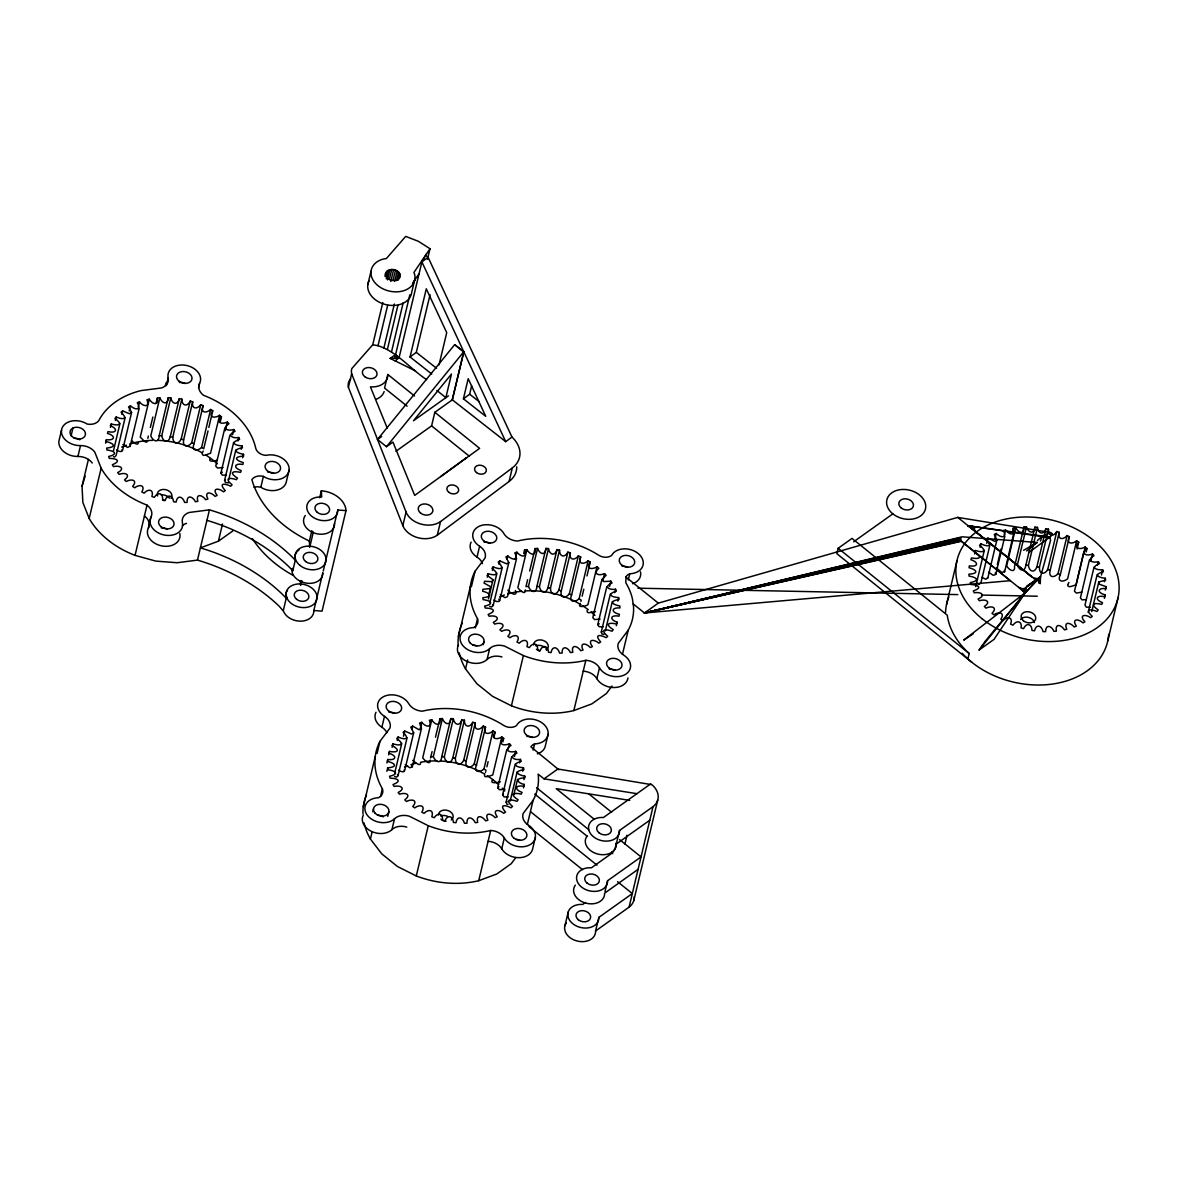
<?xml version="1.0" encoding="UTF-8"?>
<svg xmlns="http://www.w3.org/2000/svg" width="1178" height="1178" viewBox="0 0 1178 1178"><rect width="100%" height="100%" fill="white"/><g stroke="black" fill="none" stroke-linecap="round" stroke-linejoin="round"><path stroke-width="1.5" d="M405.144 764.816L409.841 767.776L412.315 766.878L421.415 728.667L419.618 723.071L421.798 722.305C425.67 727.224 432.326 728.269 429.425 720.244L431.781 719.787C434.844 725.147 441.102 726.738 439.909 718.727L442.383 718.58C444.562 724.455 450.349 726.178 450.821 718.565L453.353 718.727C454.502 725.118 459.95 726.679 461.864 719.758L464.397 720.214C464.279 727.047 469.683 728.313 472.776 722.261L475.22 723.027C473.644 730.08 479.255 731.126 483.245 726.046L485.557 727.076L476.501 765.096C473.306 772.076 479.284 773.166 483.952 768.998L486.072 770.279M485.557 727.076C482.362 734.056 488.34 735.146 493.008 730.978L495.128 732.26C490.284 738.797 496.615 740.27 501.828 736.942L503.683 738.444L502.859 741.89M523.724 553.557L524.549 550.097L526.905 549.64C529.967 555.015 536.226 556.59 535.033 548.595L537.521 548.433C539.701 554.308 545.488 556.031 545.944 548.418L548.492 548.58C549.625 554.971 555.088 556.531 557.003 549.611L559.521 550.067C559.417 556.899 564.807 558.166 567.899 552.129L570.358 552.88C568.768 559.933 574.378 560.993 578.369 555.898L580.68 556.929L571.624 594.949C568.429 601.929 574.422 603.018 579.075 598.851L581.196 600.132L580.916 601.34M580.68 556.929C577.485 563.909 583.478 564.998 588.131 560.831L590.252 562.112C585.422 568.665 591.739 570.123 596.951 566.795L598.822 568.297C592.446 574.039 598.851 576.204 604.579 573.642L606.14 575.32L601.914 579.429L592.814 617.64L594.566 619.584L600.117 619.127M116.651 449.967C117.771 451.365 123.366 452.823 122.041 449.687M122.541 450.511L131.597 412.491L128.549 406.911L130.449 405.836C135.22 410.297 142.023 410.283 137.266 402.699L139.402 401.889C143.377 406.763 150.077 407.706 146.956 399.71L149.297 399.209C152.463 404.51 158.765 406.057 157.366 398.031L159.84 397.825C162.137 403.642 167.968 405.379 168.248 397.693L170.781 397.811C172.062 404.142 177.539 405.733 179.292 398.709L181.824 399.136C181.883 405.909 187.273 407.22 190.218 401.065L192.691 401.786C191.307 408.825 196.873 409.885 200.761 404.672L203.102 405.688C200.113 412.698 206.047 413.758 210.626 409.473L212.776 410.724C208.138 417.351 214.44 418.75 219.579 415.319L221.479 416.791L220.242 421.974M482.465 563.658A14.033 10.352 13.4 0 0 477.016 557.091L479.608 546.224A16.536 12.192 13.4 0 1 478.607 526.551A16.536 12.192 13.4 0 1 503.86 533.546A14.033 10.352 13.4 0 0 517.495 541.041A82.651 60.932 13.4 0 1 598.777 555.28A9.748 7.186 13.4 0 0 611.662 555.412A16.536 12.192 13.4 0 1 639.536 554.735A16.536 12.192 13.4 0 1 629.744 573.745A10.587 7.804 13.4 0 0 626.033 576.69L625.783 582.639L627.962 586.615A78.882 58.149 13.4 0 1 632.395 598.733L633.543 606.906A78.882 58.149 13.4 0 1 628.242 630.127L622.455 654.379M1012.52 531.617L1013.33 528.156L1015.73 527.773C1018.646 533.295 1024.536 534.812 1023.962 526.978L1026.465 526.905C1028.394 532.912 1034.078 534.621 1034.932 527.155L1037.465 527.391C1038.319 533.899 1043.737 535.401 1045.961 528.672L1048.479 529.216C1048.022 536.123 1053.456 537.315 1056.784 531.514L1059.213 532.338C1057.24 539.406 1062.939 540.437 1067.106 535.578L1069.374 536.682C1065.766 543.588 1071.847 544.737 1076.663 540.79L1078.724 542.13C1073.482 548.506 1079.858 550.111 1085.203 546.99L1086.985 548.536C1080.27 554.043 1086.646 556.414 1092.507 554.028L1093.979 555.736C1086.057 560.08 1091.977 563.364 1098.382 561.715L1099.516 563.555C1090.239 567.59 1095.496 569.99 1102.682 569.857L1103.433 571.772C1093.611 574.363 1097.557 577.47 1105.288 578.251L1105.641 580.194L1098.794 581.976L1091.756 611.544M430.206 760.075C430.692 766.23 424.065 759.928 422.725 757.807L431.781 719.787M525.329 589.928C525.815 596.083 519.203 589.78 517.849 587.66L526.905 549.64M1098.75 582.168L1099.148 584.185L1106.157 586.659L1106.098 588.573C1097.204 587.66 1096.924 592.77 1105.229 594.89L1104.404 598.35M398.738 770.147C400.019 771.428 405.144 773.239 404.157 769.941M404.628 770.78L413.684 732.76L410.769 727.135L412.712 726.104L419.177 729.815L421.415 728.667M493.862 600C495.04 602.061 501.651 602.429 498.839 599.19M499.752 600.633L508.808 562.613L505.907 556.988L507.836 555.957C512.518 560.463 519.321 560.595 514.757 552.924L516.921 552.173C520.794 557.091 527.464 558.122 524.549 550.097M1040.248 583.773L1040.527 576.793L1026.2 587.262L1025.287 592.725L994.026 639.389L979.139 649.991L985.029 641.48L1025.287 592.725L1040.748 576.071L1050.585 540.378L1049.892 537.698L1052.234 533.487L1050.069 536.918L1029.16 552.246M131.597 412.491L129.447 413.758L122.645 410.916L121.025 412.226C128.402 419.235 123.219 419.957 116.18 417.012L114.914 418.543C123.116 424.33 119.199 426.23 111.247 423.962L110.349 425.67C118.669 429.145 116.18 433.666 107.964 431.59L107.463 433.416C115.783 435.683 115.253 440.749 106.418 439.703L106.314 441.603C114.59 443.561 116.548 447.095 106.653 448.067L106.948 450.011C114.752 450.909 118.507 454.09 108.641 456.49L109.348 458.419C116.607 458.389 121.717 460.892 112.352 464.75L113.441 466.606C119.92 465.045 125.737 468.432 117.697 472.628L119.125 474.366C125.059 472.069 131.391 474.543 124.515 479.917L126.267 481.493C131.671 478.459 138.062 480.138 132.628 486.426L134.66 487.795C139.534 483.952 145.674 485.145 141.846 492.006L144.099 493.14C148.354 488.399 154.097 489.43 151.933 496.498L154.333 497.352C157.793 491.668 163.241 492.831 162.608 499.781L165.111 500.356C167.497 493.744 172.901 495.202 173.593 501.769L176.14 502.049C177.171 494.657 182.811 496.35 184.622 502.432L187.125 502.388C186.58 494.48 192.662 496.174 195.401 501.725L197.816 501.372C195.548 493.317 202.086 494.613 205.649 499.693L207.902 499.03C203.941 491.197 210.729 491.697 215.103 496.365L217.135 495.423C211.642 488.163 218.313 487.574 223.511 491.83L225.278 490.637C218.475 483.113 224.085 483.009 230.667 486.234L232.11 484.806C224.276 478.386 228.885 477.061 236.38 479.682L237.47 478.062C229.018 472.923 232.11 470.493 240.503 472.363L241.21 470.596C232.846 467.725 234.378 462.895 242.918 464.471L243.242 462.601C234.775 460.068 233.833 456.504 243.581 456.21L243.493 454.281C235.438 452.882 232.537 449.466 242.477 447.787L241.961 445.844C234.437 445.431 229.931 442.56 239.605 439.423L238.707 437.524C231.948 438.702 226.588 434.859 235.07 431.325L233.804 429.528C227.604 431.457 221.464 428.527 228.974 423.712L227.369 422.063C221.714 424.713 215.294 422.666 221.479 416.791M1069.374 536.682L1060.318 574.702C1056.71 581.608 1062.792 582.757 1067.607 578.81L1076.663 540.79M979.139 649.991L1025.287 592.725L1025.611 587.763M1033.857 578.634L1037.244 578.648L1039.129 582.86L1039.452 577.912M1083.524 553.086L1074.454 591.297L1076.471 593.094L1081.816 592.122M413.684 732.76L411.49 733.982L404.746 731.052L403.097 732.333C410.342 739.475 405.041 740.034 398.105 737.03L396.795 738.532C404.923 744.481 400.814 746.248 392.981 743.878L392.024 745.556C400.594 750.195 398.193 752.963 389.491 751.431L388.917 753.243C397.266 755.658 396.485 760.679 387.724 759.486L387.562 761.386C395.896 763.491 397.59 767.04 387.724 767.835L386.899 771.295M503.683 738.444C497.322 744.187 503.728 746.351 509.456 743.774L511.016 745.453C503.359 750.106 509.441 753.169 515.699 751.328L516.921 753.14C508.351 756.497 513.564 760.458 520.411 759.383L521.265 761.282C511.532 764.227 515.861 767.187 523.459 767.732L523.915 769.661C513.976 771.163 516.641 774.609 524.755 776.155L524.799 778.084C515.802 777.451 516.023 782.619 524.284 784.445L523.915 786.315C515.449 784.592 513.682 789.363 522.031 792.382L521.28 794.134C512.99 792.161 509.691 794.473 518.084 799.774L516.951 801.364C509.573 798.655 504.802 799.833 512.533 806.4L511.046 807.799C504.567 804.515 498.883 804.471 505.524 812.113L503.728 813.291C498.633 808.977 491.918 809.419 497.234 816.766L495.172 817.665C490.902 812.953 484.129 812.334 487.883 820.227L485.601 820.83C482.141 815.706 475.662 814.337 477.708 822.391L475.279 822.715C472.643 817.09 466.621 815.382 466.974 823.245L464.456 823.245C462.763 817.105 457.182 815.426 455.96 822.73L453.412 822.421C452.867 815.794 447.478 814.366 444.945 820.875L442.442 820.256C443.267 813.291 437.789 812.143 434.226 817.723L431.825 816.825C434.211 809.757 428.409 808.726 424.065 813.35L421.842 812.187C425.876 805.384 419.692 804.147 414.744 807.887L412.756 806.488C418.381 800.304 411.976 798.522 406.498 801.467L404.776 799.862C411.829 794.635 405.526 792.043 399.533 794.237L398.135 792.485C406.307 788.465 400.594 784.946 394.041 786.418L392.996 784.563C402.449 780.881 397.472 778.275 390.154 778.187L389.506 776.273C399.386 774.049 395.837 770.795 387.974 769.779L387.724 767.835M488.458 598.925L493.008 579.709L487.162 575.409L488.104 573.73C495.953 576.101 500.046 574.334 491.918 568.385L493.243 566.883C500.164 569.887 505.465 569.327 498.22 562.186L499.87 560.905L506.628 563.835L508.808 562.613M981.922 577.308L985.809 579.296L987.694 577.721M987.797 578.118L996.853 540.098L994.232 534.429L996.235 533.457C1000.711 538.066 1007.514 538.449 1003.347 530.66L1005.57 529.967C1009.237 535.003 1015.819 536.211 1013.33 528.156M147.839 438.393L148.31 436.051M1038.054 578.531L1039.129 582.86L1040.041 577.411M601.87 579.62L603.622 581.564L610.837 581.181L612.059 582.992C603.475 586.364 608.702 590.311 615.534 589.236L616.389 591.135C606.655 594.08 610.984 597.055 618.583 597.585L619.039 599.514C609.1 601.016 611.765 604.476 619.878 606.007L619.937 607.936C610.926 607.318 611.146 612.472 619.407 614.298L619.054 616.168C610.705 614.592 608.805 619.216 617.169 622.249L616.344 625.695M489.091 593.712L490.608 586.718L484.055 583.095L484.614 581.284L491.962 581.652L492.993 579.915M224.865 427.909L215.765 466.12L217.562 468.049L223.098 467.504M122.895 444.533L127.666 447.434L130.051 446.079M409.826 294.809L395.602 354.549L390.154 358.421L395.028 360.807L399.003 357.965L421.886 261.914L426.524 253.859M61.492 430.294L58.9 441.161A16.536 12.192 13.4 0 0 77.925 456.46A14.033 10.352 13.4 0 1 92.252 463.028M71.092 435.801L72.948 428.041M77.925 456.46L80.502 445.593A16.536 12.192 13.4 0 1 61.816 428.733A16.536 12.192 13.4 0 1 87.172 424.065A11.765 8.673 13.4 0 0 98.716 420.782A82.651 60.932 13.4 0 1 141.124 390.581L161.474 387.96A14.033 10.352 13.4 0 0 168.174 377.844A16.536 12.192 13.4 0 1 185.771 365.313A16.536 12.192 13.4 0 1 199.583 383.336A14.033 10.352 13.4 0 0 203.558 395.322A82.651 60.932 13.4 0 1 255.744 448.273A9.748 7.186 13.4 0 0 265.992 455.371A16.536 12.192 13.4 0 1 289.081 470.155L286.504 481.007A16.536 12.192 13.4 0 1 260.824 487.25A10.587 7.804 13.4 0 0 254.006 487.265M291.835 570.358A15.697 11.574 13.4 0 0 307.944 583.316A15.697 11.574 13.4 0 0 322.831 572.714L313.834 610.513A15.697 11.574 13.4 0 1 300.95 621.159A15.697 11.574 13.4 0 1 283.515 611.249L279.127 606.169A163.992 120.907 13.4 0 0 197.477 560.11L177.127 562.731L155.835 561.111L135.043 555.368A82.651 60.932 13.4 0 1 89.175 518.467L82.858 502.417L82.033 486.234L88.424 459.376M105.593 443.149L106.418 439.703M110.423 427.423L111.247 423.962M89.175 518.467L101.146 468.226L94.829 452.175A14.033 10.352 13.4 0 0 80.502 445.593M115.356 420.472L116.18 417.012M121.82 414.376L122.645 410.916M113.427 450.997L120.009 423.344M113.456 456.711L114.56 457.035L116.107 455.518L125.162 417.498M129.212 411.019L130.449 405.836M138.179 407.073L139.402 401.889M130.095 446.491L139.151 408.471M149.297 399.209L140.226 437.229C142.332 438.349 145.851 444.916 147.81 440.866M150.372 427.408L152.845 417.041M156.129 403.215L157.366 398.031M159.84 397.825L150.784 435.845C153.081 441.662 158.912 443.399 159.192 435.713L168.248 397.693M166.334 385.589L168.174 377.844M179.292 398.709L170.236 436.729C168.483 443.753 162.991 442.162 161.725 435.831L170.781 397.811M135.043 555.368L147.014 505.112A82.651 60.932 13.4 0 1 101.146 468.226M179.807 533.472A16.536 12.192 13.4 0 1 162.225 545.988A16.536 12.192 13.4 0 1 148.399 527.98L150.99 517.113A14.033 10.352 13.4 0 0 147.014 505.112M190.218 401.065L181.162 439.085C178.217 445.24 172.813 443.944 172.768 437.156L181.824 399.136M200.761 404.672L191.705 442.707C187.817 447.92 182.251 446.845 183.635 439.806L192.691 401.786M198.478 387.989L199.583 383.336M208.005 430.957L203.72 448.744L201.571 447.493C196.991 451.778 191.057 450.718 194.046 443.708L203.102 405.688M201.571 447.493L210.626 409.473M208.83 427.496L212.776 410.724M219.579 415.319L210.523 453.339C208.138 453.456 202.174 457.83 202.13 453.324M225.307 430.706L227.369 422.063M197.477 560.11L209.448 509.853A163.992 120.907 13.4 0 1 291.099 555.928L295.31 560.168L292.807 570.667L288.595 566.427A163.992 120.907 13.4 0 0 206.945 520.352M226.441 475.146L222.303 475.132L220.89 473.07L229.946 435.05M232.567 434.711L233.804 429.528M228.444 482.847L225.351 482.435L224.6 480.388L233.656 442.368M228.841 479.284L235.836 449.893M237.882 440.984L238.707 437.524M287.52 590.207A15.697 11.574 13.4 0 0 285.739 595.935L286.239 598.188L282.043 593.948A163.992 120.907 13.4 0 0 200.393 547.888L218.416 541.188L222.509 523.989M241.151 449.304L241.961 445.844M242.668 457.741L243.493 454.281M260.824 487.25L263.401 476.383A16.536 12.192 13.4 0 0 289.081 470.155M283.338 610.41L286.563 596.834M367.786 284.781L371.011 271.205M313.348 531.955L309.696 547.314L309.372 541.07L311.846 530.66M319.694 497.72L321.344 490.799A24.046 17.729 13.4 0 1 346.008 510.619L322.05 611.132L313.834 610.513M301.789 580.518L300.64 585.333L300.39 580.651M516.744 466.827A30.849 22.735 13.4 0 1 509.087 481.478L437.303 535.165A20.659 15.24 13.4 0 1 402.832 525.638L348.408 387.312L351.648 373.721A16.521 12.178 13.4 0 1 351.913 368.449L372.734 344.771L382.776 302.599M385.044 276.477C384.514 268.186 396.235 267.435 399.636 273.429L398.017 280.217M385.751 276.3L386.958 271.22M386.251 278.774L388.269 270.292M387.459 279.863L389.889 269.688M389.3 279.628L391.714 269.453M390.801 281.468L393.643 269.6M323.243 571.021L337.777 510L346.008 510.619M393.084 280.29L395.514 270.115M426.613 379.64C410.106 368.729 397.281 351.883 378.02 345.699L387.65 305.293M394.777 281.144L397.207 270.969M396.588 280.585L398.606 272.103M383.895 347.966L394.35 304.027M387.415 349.321L397.884 305.382M391.508 351.928L403.2 302.717M414.568 395.999L387.812 374.486L384.573 388.063L407.117 406.189M414.906 278.892L411.682 292.468A22.308 16.448 13.4 0 1 384.853 304.366A22.308 16.448 13.4 0 1 369.053 280.688M426.097 255.7L428.115 257.319L511.959 437.053L505.715 441.647L421.886 261.914L422.328 260.073M427.467 259.41L430.014 248.735L418.352 241.284L405.688 236.41L386.34 258.571L383.733 258.954A22.308 16.448 13.4 0 0 372.219 278.494A22.308 16.448 13.4 0 0 398.576 291.746A22.308 16.448 13.4 0 0 414.685 274.533L413.92 272.457L430.014 248.735M431.737 373.986L410.047 356.978L426.289 288.816L446.727 332.652L439.055 364.856M410.047 356.978L416.305 352.369L430.044 294.706M402.832 525.638L406.071 512.047L351.648 373.721M395.896 451.292L431.59 425.876L434.829 412.3L452.352 399.828L463.793 351.78L454.679 344.639L377.505 439.468L386.502 446.698L392.951 442.103L414.7 495.393L479.637 448.362L434.829 412.3M452.219 399.916L463.793 351.78M386.914 732.745A14.033 10.352 13.4 0 0 381.893 727.238L384.484 716.371A16.536 12.192 13.4 0 1 383.468 696.699A16.536 12.192 13.4 0 1 408.737 703.693A14.033 10.352 13.4 0 0 422.372 711.188A82.651 60.932 13.4 0 1 503.654 725.412A9.748 7.186 13.4 0 0 516.538 725.545A16.536 12.192 13.4 0 1 544.413 724.882A16.536 12.192 13.4 0 1 534.621 743.892L533.133 750.106M363.266 806.842L375.237 756.585M377.063 753.508L379.949 741.374L389.874 728.181A14.033 10.352 13.4 0 0 384.484 716.371M463.41 398.812L468.196 378.683L485.763 416.335L463.41 398.812L469.654 394.218L471.642 385.824M437.303 535.165L440.543 521.589L512.312 467.931A30.849 22.735 13.4 0 0 511.959 437.053M372.763 811.819L373.5 808.712M386.899 762.946L387.724 759.486M388.666 754.892L389.491 751.431M392.156 747.338L392.981 743.878M515.817 857.584L511.208 863.71L496.748 874.017L478.724 880.702A82.651 60.932 13.4 0 1 416.29 875.961L397.428 866.478L381.79 853.888L370.422 839.06L372.13 831.904M380.538 796.578L382.394 788.818A82.651 60.932 13.4 0 1 379.949 741.374M397.281 740.476L398.105 737.03M394.777 772.783L401.786 743.392M403.509 736.235L404.746 731.052M387.798 816.369L388.902 811.701M394.542 776.493L396.456 777.156L398.046 775.669L407.102 737.649M411.888 729.55L412.712 726.104M363.295 815.176A16.536 12.192 13.4 0 0 371.011 831.182A16.536 12.192 13.4 0 0 391.95 829.606L394.527 818.739A14.033 10.352 13.4 0 1 409.399 816.236L428.262 825.719A82.651 60.932 13.4 0 0 490.681 830.461A14.033 10.352 13.4 0 1 504.317 837.956A16.536 12.192 13.4 0 0 529.585 844.95A16.536 12.192 13.4 0 0 528.569 825.277A14.033 10.352 13.4 0 1 523.179 813.468L533.104 800.274A78.882 58.149 13.4 0 0 538.42 777.038L538.14 774.123L544.015 778.849L636.93 793.678M420.148 729.226L421.798 722.305M458.404 636.694L470.375 586.453M430.53 757.955L432.09 751.564M435.462 737.207L439.909 718.727M471.362 586.835L475.073 571.242L485.012 558.033A14.033 10.352 13.4 0 0 479.608 546.224M450.821 718.565L441.765 756.585C441.294 764.198 435.507 762.475 433.327 756.6L442.383 718.58M509.087 481.478L512.312 467.931M461.864 719.758L452.808 757.778C450.894 764.699 445.431 763.138 444.297 756.747L453.353 718.727M612.015 686.023L606.346 693.577L591.871 703.87L573.848 710.555A82.651 60.932 13.4 0 1 511.414 705.813L492.566 696.331L476.913 683.741L465.546 668.927L467.681 659.974M475.294 627.992L477.517 618.686A82.651 60.932 13.4 0 1 475.073 571.242M487.28 577.191L488.104 573.73M416.29 875.961L428.262 825.719M492.419 570.343L493.243 566.883M489.915 602.635L496.91 573.259M499.045 564.365L499.87 560.905M472.776 722.261L463.705 760.296C460.627 766.333 455.223 765.067 455.341 758.234L464.397 720.214M483.289 644.66L484.04 641.568M489.68 606.346L491.579 607.023L493.17 605.521L502.226 567.501M507.011 559.417L507.836 555.957M458.433 645.043A16.536 12.192 13.4 0 0 466.135 661.049A16.536 12.192 13.4 0 0 487.074 659.459L489.665 648.592A14.033 10.352 13.4 0 1 504.537 646.089L523.385 655.572A82.651 60.932 13.4 0 0 585.819 660.313A14.033 10.352 13.4 0 1 599.455 667.823A16.536 12.192 13.4 0 0 624.708 674.803A16.536 12.192 13.4 0 0 623.707 655.13A14.033 10.352 13.4 0 1 618.303 643.335L628.242 630.127M483.245 726.046L474.174 764.066C470.199 769.16 464.588 768.1 466.164 761.047L475.22 723.027M515.287 559.079L516.921 552.173M500.282 594.684L504.979 597.644L507.438 596.731L516.553 558.519M527.626 579.694L525.977 586.615L528.466 586.453C530.645 592.328 536.432 594.065 536.888 586.438L545.944 548.418M529.688 571.05L535.033 548.595M483.952 768.998L493.008 730.978M528.466 586.453L537.521 548.433M486.897 766.819L488.119 761.636M493.891 737.443L495.128 732.26M501.828 736.942L492.757 774.962C490.755 775.566 482.833 779.085 484.703 774.255M557.003 549.611L547.947 587.631C546.032 594.566 540.569 592.99 539.421 586.6L548.492 548.58M511.414 705.813L523.385 655.572M504.994 789.275L499.443 789.731L497.676 787.787L506.746 749.768M508.219 748.972L509.456 743.774M478.724 880.702L490.681 830.461M567.899 552.129L558.843 590.149C555.751 596.186 550.347 594.919 550.465 588.102L559.521 550.067M508.145 796.946L503.993 796.873L502.638 794.782L511.694 756.762M514.462 756.512L515.699 751.328M507.983 804.397L506.849 804.206L506.157 802.144L515.213 764.124M510.192 801.055L517.201 771.664M519.586 762.829L520.411 759.383M578.369 555.898L569.313 593.918C565.322 599.013 559.712 597.968 561.288 590.9L570.358 552.88M513.814 794.929L517.525 779.38M535.401 837.205L532.824 848.072A16.536 12.192 13.4 0 1 519.321 857.672A16.536 12.192 13.4 0 1 501.74 848.823L504.317 837.956M522.634 771.178L523.459 767.732M523.93 779.615L524.755 776.155M523.459 787.905L524.284 784.445M579.075 598.851L588.131 560.831M548.109 734.292L545.517 745.144A16.536 12.192 13.4 0 1 537.359 753.876M527.332 824.526L533.104 800.274M582.153 596.156L583.802 589.25M586.968 575.939L590.252 562.112M596.951 566.795L587.896 604.815C585.716 606.052 576.881 608.599 580.194 603.372M602.93 580.548L604.579 573.642M573.848 710.555L585.819 660.313M603.269 626.799L599.131 626.725L597.761 624.649L606.817 586.629M609.6 586.364L610.837 581.181M603.975 634.353L601.973 634.058L601.281 632.012L610.337 593.992M605.33 630.907L612.324 601.531M614.71 592.696L615.534 589.236M627.948 677.924A16.536 12.192 13.4 0 1 614.445 687.54A16.536 12.192 13.4 0 1 596.863 678.675L599.455 667.823M617.758 601.045L618.583 597.585M628.272 579.959L629.744 573.745M564.954 925.628L568.194 912.052M566.368 922.904A15.697 11.574 13.4 0 0 564.586 928.632L565.278 931.724A15.697 11.574 13.4 0 0 582.712 941.649A15.697 11.574 13.4 0 0 595.582 930.988L598.822 917.412L632.321 893.572L617.552 881.689M605.006 891.422L607.553 880.746L641.053 856.907L619.584 839.634M587.071 835.968A15.697 11.574 13.4 0 0 597.379 853.947A15.697 11.574 13.4 0 0 616.3 844.052L619.525 830.475L653.024 806.635A21.278 15.697 13.4 0 0 651.905 784.71L557.857 768.998L544.015 778.849M624.958 843.949L627.035 835.217M595.582 930.988L629.081 907.148L653.024 806.635M633.793 900.552L657.736 800.039M971.717 662.183L967.801 659.032L969.214 653.51A82.651 60.932 13.4 0 1 947.259 615.166L852.033 538.405L838.176 548.271L836.881 553.704L971.717 662.183A82.651 60.932 13.4 0 0 1058.035 683.093A82.651 60.932 13.4 0 0 1108.675 634.294M946.523 604.564L956.875 561.111M974.633 553.969L975.458 550.509C983.07 553.042 987.532 551.569 979.581 545.311L980.98 543.853C987.679 547.004 993.187 546.754 986.236 539.347L987.959 538.125L994.6 541.247L996.853 540.098M980.155 547.314L980.98 543.853M975.693 586.6L984.337 550.303M986.737 543.308L987.959 538.125M976.341 583.095L979.257 584.214L980.921 582.771L989.976 544.751M994.998 538.64L996.235 533.457M997.339 564.542L1001.035 548.977M1004.333 535.151L1005.57 529.967M988.636 572.213L993.201 575.306L995.734 574.481L1004.849 536.27M996.514 567.987L1001.786 572.434L1004.613 571.772L1013.669 533.752M1015.73 527.773L1006.675 565.793C1008.766 570.049 1015.48 573.789 1014.508 566.176M1023.962 526.978L1014.906 564.998L1017.394 564.925C1019.338 570.932 1025.022 572.641 1025.876 565.175L1034.932 527.155M1017.394 564.925L1026.465 526.905M1045.961 528.672L1036.905 566.692C1034.682 573.421 1029.263 571.919 1028.409 565.411L1037.465 527.391M1056.784 531.514L1047.728 569.534C1044.4 575.335 1038.967 574.142 1039.423 567.236L1048.479 529.216M1067.106 535.578L1058.05 573.598C1053.883 578.457 1048.184 577.426 1050.158 570.358L1059.213 532.338M1077.075 549.036L1078.724 542.13M1085.203 546.99L1076.132 585.01C1073.762 584.965 1067.459 589.074 1067.695 584.597M1086.175 551.996L1086.985 548.536M1086.116 599.573L1082.052 599.896L1080.403 597.909L1089.459 559.889M1090.857 560.934L1092.507 554.028M1090.43 607.333L1086.263 607.126L1084.997 605.021L1094.067 567.001M1097.557 565.175L1098.382 561.715M1088.148 612.442L1097.204 574.422M1101.445 575.041L1102.682 569.857M1104.463 581.711L1105.288 578.251M1105.332 590.119L1106.157 586.659M1107.762 640.891L1118.113 597.437M497.676 787.787L498.942 786.742M1105.229 594.89L1104.773 596.731C1096.468 594.772 1094.215 599.381 1102.549 602.709L1101.695 604.432C1093.64 602.252 1089.915 604.299 1098.19 609.924L1096.968 611.47C1089.812 608.614 1084.761 609.482 1092.271 616.344L1090.695 617.684C1084.953 613.709 1078.592 615.063 1084.909 621.807L1083.038 622.897C1078.165 618.494 1071.391 618.641 1076.339 626.151L1074.218 626.99C1070.139 622.175 1063.41 621.336 1066.753 629.302L1064.441 629.847C1061.172 624.59 1054.796 623.103 1056.416 631.143L1053.957 631.379C1051.542 625.636 1045.652 623.913 1045.578 631.658L1043.045 631.585C1041.632 625.312 1036.11 623.677 1034.534 630.804L1032.002 630.421C1031.781 623.677 1026.391 622.337 1023.579 628.61L1021.09 627.933C1022.298 620.909 1016.761 619.819 1012.977 625.15L1010.621 624.178C1013.404 617.154 1007.514 616.109 1003.008 620.497L1000.829 619.275C1005.261 612.589 999.003 611.249 993.923 614.783L991.994 613.326C998.002 607.347 991.581 605.389 985.986 608.142L984.337 606.493C991.699 601.546 985.5 598.733 979.374 600.751L978.064 598.969C986.442 595.273 980.965 591.533 974.265 592.814L973.322 590.929C982.923 587.601 978.255 584.818 970.79 584.509L970.245 582.58C980.17 580.725 977.048 577.353 969.052 576.086L968.905 574.157C978.697 573.686 977.504 570.123 969.082 567.737L969.347 565.852C977.976 567.31 979.257 562.407 970.893 559.683L971.555 557.901C980.052 559.668 982.923 557.12 974.412 552.143L975.458 550.509M395.602 354.549L394.571 358.2L397.222 356.168M82.033 486.234L85.169 476.089M386.075 272.398L385.648 273.767A7.436 5.478 13.4 0 0 394.203 280.659A7.436 5.478 13.4 0 0 399.636 273.429M485.439 772.591L485.792 771.487M1040.454 541.1L1042.25 536.019L1051.115 532.589L957.714 517.392L658.311 603.136L644.469 612.987L633.263 603.975M203.161 451.086L202.469 452.75M617.169 622.249L616.403 624.001C608.113 622.028 604.815 624.325 613.223 629.626L612.074 631.231C604.697 628.522 599.926 629.7 607.671 636.267L606.184 637.666C599.705 634.382 594.021 634.324 600.662 641.981L598.851 643.144C593.756 638.829 587.042 639.271 592.372 646.619L590.296 647.517C586.026 642.82 579.252 642.187 583.007 650.079L580.739 650.698C577.264 645.559 570.785 644.189 572.832 652.259L570.402 652.568C567.767 646.943 561.759 645.249 562.097 653.098L559.579 653.098C557.901 646.958 552.305 645.279 551.083 652.583L548.536 652.273C548.006 645.647 542.616 644.219 540.069 650.727L537.58 650.109C538.405 643.144 532.927 642.01 529.349 647.576L526.964 646.678C529.334 639.61 523.547 638.579 519.203 643.203L516.98 642.039C521 635.236 514.83 634 509.883 637.74L507.88 636.341C513.505 630.156 507.1 628.375 501.637 631.32L499.914 629.729C506.967 624.487 500.665 621.896 494.672 624.104L493.273 622.352C501.43 618.317 495.717 614.813 489.164 616.271L488.134 614.415C497.587 610.734 492.61 608.128 485.277 608.054L484.629 606.125C494.524 603.902 490.961 600.647 483.098 599.631L482.847 597.688C492.713 596.893 491.02 593.344 482.685 591.238L482.847 589.339L490.328 588.529M220.89 473.07L222.347 472.187M1068.917 582.433L1068.078 584.052M502.638 794.782L503.448 794.266M597.761 624.649L599.249 623.78M412.55 283.28L419.088 273.649M224.6 480.388L225.513 479.976M601.281 632.012L602.208 631.599M506.157 802.144L507.085 801.747M492.934 779.453C488.517 784.106 498.117 782.707 500.4 781.809M386.502 446.698L463.676 351.869L454.679 344.639M210.302 458.522C207.431 462.188 215.014 461.364 216.708 460.245M973.131 633.867L963.722 640.125L1025.287 592.725L1040.527 576.793M465.31 458.743L466.856 457.624M587.071 610.484C586.438 614.975 593.049 611.235 595.523 611.662M1037.479 540.452L1042.25 536.019L1050.069 536.918M1026.612 550.965L1037.258 542.454L962.176 536.815L644.469 612.987L1010.297 580.68L961.454 541.276L644.469 612.987L960.836 537.61M421.886 261.914L428.115 257.319M440.675 476.575L466.017 458.051M1026.2 587.262L1038.996 577.912L1026.892 585.937M218.416 541.188L232.876 530.895M377.505 439.468L381.687 436.493M448.45 395.837L413.478 420.737L451.483 374.03L445.858 397.678L436.861 390.448M853.638 541.777L892.85 513.858A19.849 14.637 13.4 0 0 925.275 509.676A19.849 14.637 13.4 0 0 900.345 489.636A19.849 14.637 13.4 0 0 892.85 513.858M650.786 783.812L603.43 817.517A15.697 11.574 13.4 0 0 588.529 828.119A15.697 11.574 13.4 0 0 604.638 841.077A15.697 11.574 13.4 0 0 619.525 830.475M616.3 844.052L649.8 820.212M585.525 902.466L582.712 904.454A15.697 11.574 13.4 0 0 567.825 915.056L568.503 918.148A15.697 11.574 13.4 0 0 585.952 928.058A15.697 11.574 13.4 0 0 598.822 917.412M638.093 869.349L604.594 893.189A15.697 11.574 13.4 0 1 585.672 903.084A15.697 11.574 13.4 0 1 575.365 885.105M969.214 653.51L838.176 548.271M1023.638 550.303L1037.258 542.454M960.688 538.022L644.469 612.987L961.219 540.879M960.615 538.523L644.469 612.987L960.939 540.26M960.644 539.068L644.469 612.987L960.747 539.657M209.448 509.853L189.098 512.489A14.033 10.352 13.4 0 0 182.399 522.605A16.536 12.192 13.4 0 1 164.802 535.121A16.536 12.192 13.4 0 1 150.99 517.113M430.853 756.747L433.327 756.6M390.154 358.421L399.003 357.965M1033.916 578.383L1036.375 578.648L1033.916 578.383L957.714 517.392M981.524 595.067L1037.288 596.215M637.975 588.19L957.788 594.596M159.192 435.713L161.725 435.831M536.888 586.438L539.421 586.6M441.765 756.585L444.297 756.747M1025.876 565.175L1028.409 565.411M975.296 531.425L1031.56 576.719L968.257 525.8L1049.892 537.698M1042.25 536.019L968.257 525.8L975.06 531.013M629.744 800.392L556.222 788.671L594.404 819.387M974.78 530.409L968.257 525.8L975.59 527.008M170.236 436.729L172.768 437.156M372.734 344.771L378.02 345.699M547.947 587.631L550.465 588.102M452.808 757.778L455.341 758.234M974.589 529.791L968.257 525.8L975.222 527.155M1036.905 566.692L1039.423 567.236M974.486 529.202L968.257 525.8L974.913 527.405M181.162 439.085L183.635 439.806M974.456 528.657L968.257 525.8L974.677 527.744M558.843 590.149L561.288 590.9M463.705 760.296L466.164 761.047M1047.728 569.534L1050.158 570.358M968.257 525.8L974.53 528.171M191.705 442.707L194.046 443.708M569.313 593.918L571.624 594.949M474.174 764.066L476.501 765.096M1058.05 573.598L1060.318 574.702M395.028 360.807L415.525 370.952M536.432 649.284L539.686 650.919M507.865 590.193C509.897 592.932 518.04 597.511 515.463 590.546M412.742 760.325C414.406 761.533 420.958 767.776 420.605 762.534M131.73 440.763C133.188 441.971 137.855 446.521 138.444 442.663M469.654 394.218L479.431 401.875M416.305 352.369L436.537 368.258M452.352 399.828L505.715 441.647M961.454 541.276L1025.287 592.725L1024.948 588.146M534.753 794.119L587.395 836.439M625.857 577.029L658.311 603.136M431.59 425.876L469.404 456.298M558.828 769.764L530.91 746.837A10.587 7.804 13.4 0 1 534.621 743.892M588.676 793.781L611.588 812.202M536.579 787.699L588.691 829.621M530.807 811.907L597.01 865.167M528.981 826.632L582.506 869.673M1018.926 587.321L1025.287 592.725L1024.212 588.396M1019.692 587.719L1025.287 592.725L1023.402 588.514M492.537 604.741L493.17 605.521M397.398 774.888L398.046 775.669M1020.678 588.102L1025.287 592.725L1022.533 588.499M1021.62 588.367L1025.287 592.725M411.696 765.376L412.359 766.687M995.204 572.964L995.793 574.29M387.297 428.232L370.422 386.87A18.347 13.532 13.4 0 0 387.812 374.486M295.31 560.168L294.809 557.916A15.697 11.574 13.4 0 1 298.917 549.935M292.306 568.414L292.807 570.667M1004.289 570.432L1004.613 571.772M1038.79 578.28L1039.129 582.86M321.344 490.799L321.668 497.042A15.697 11.574 13.4 0 0 306.781 507.644A15.697 11.574 13.4 0 0 322.89 520.602A15.697 11.574 13.4 0 0 337.777 510M477.517 618.686A11.765 8.673 13.4 0 1 473.571 627.609A16.536 12.192 13.4 0 0 462.527 645.191A16.536 12.192 13.4 0 0 489.665 648.592M484.143 542.16A7.848 5.787 13.4 0 1 490.063 543.205M609.394 669.237A7.848 5.787 13.4 0 1 615.299 670.282M640.493 571.772A16.536 12.192 13.4 0 1 632.498 583.728M622.102 566.323A7.848 5.787 13.4 0 1 628.007 567.354M472.628 645.014A7.848 5.787 13.4 0 1 476.619 645.78M487.074 659.459A14.033 10.352 13.4 0 1 501.946 656.956M477.016 557.091A16.536 12.192 13.4 0 1 471.126 542.116M583.228 671.18A14.033 10.352 13.4 0 1 596.863 678.675M533.634 644.94A7.436 5.478 13.4 0 1 543.529 640.552A7.436 5.478 13.4 0 1 546.371 649.829M539.362 650.742A7.436 5.478 13.4 0 1 537.566 650.05M535.769 645.809A7.436 5.478 13.4 0 1 544.678 647.37M545.9 648.622A7.436 5.478 13.4 0 1 546.71 650.02M465.546 668.927A82.651 60.932 13.4 0 1 459.229 652.877M458.168 645.632A82.651 60.932 13.4 0 1 462.321 623.074M499.59 596.863A72.609 53.525 13.4 0 1 504.346 595.037M507.63 593.992A72.609 53.525 13.4 0 1 521.545 591.268M525.197 590.958A72.609 53.525 13.4 0 1 580.99 604.726M582.374 605.61A72.609 53.525 13.4 0 1 588.264 609.733M591.032 611.971A72.609 53.525 13.4 0 1 594.919 615.461M967.918 658.944A82.651 60.932 13.4 0 1 962.161 653.201M945.551 612.486A82.651 60.932 13.4 0 1 948.879 596.937M1020.649 619.451A7.436 5.478 13.4 0 1 1028.306 617.36A7.436 5.478 13.4 0 1 1034.387 622.544M615.858 843.257A22.441 16.551 13.4 0 1 611.087 853.814L591.444 867.788A15.697 11.574 13.4 0 0 576.557 878.39A15.697 11.574 13.4 0 0 592.667 891.348A15.697 11.574 13.4 0 0 607.553 880.746M634.25 896.62A21.278 15.697 13.4 0 1 629.081 907.148M612.074 851.723A22.441 16.551 13.4 0 1 612.648 853.711M394.527 818.739A16.536 12.192 13.4 0 1 367.389 815.338A16.536 12.192 13.4 0 1 378.447 797.756A11.765 8.673 13.4 0 0 382.394 788.818M377.505 815.147A7.848 5.787 13.4 0 1 383.248 816.869M370.422 839.06A82.651 60.932 13.4 0 1 364.105 823.01M362.957 813.969A82.651 60.932 13.4 0 1 366.476 794.855M488.104 841.328A14.033 10.352 13.4 0 1 501.74 848.823M516.259 839.34A7.848 5.787 13.4 0 1 520.175 840.415M391.95 829.606A14.033 10.352 13.4 0 1 406.808 827.089M438.51 815.073A7.436 5.478 13.4 0 1 448.391 810.7A7.436 5.478 13.4 0 1 451.248 819.976M446.138 821.213A7.436 5.478 13.4 0 1 440.866 819.181M440.646 815.956A7.436 5.478 13.4 0 1 447.979 816.516M404.466 767.011A72.609 53.525 13.4 0 1 407.603 765.759M410.842 764.64A72.609 53.525 13.4 0 1 415.849 763.241M421.032 762.166A72.609 53.525 13.4 0 1 437.082 760.914M440.484 761.032A72.609 53.525 13.4 0 1 484.438 774.02M487.25 775.757A72.609 53.525 13.4 0 1 498.53 784.43M502.299 788.156A72.609 53.525 13.4 0 1 504.773 790.953M381.893 727.238A16.536 12.192 13.4 0 1 376.003 712.263M526.964 736.471A7.848 5.787 13.4 0 1 532.883 737.502M389.02 712.307A7.848 5.787 13.4 0 1 394.924 713.353M334.537 523.577A15.697 11.574 13.4 0 1 315.616 533.472A15.697 11.574 13.4 0 1 305.323 515.493M157.602 495.938A7.436 5.478 13.4 0 1 165.288 489.577A7.436 5.478 13.4 0 1 171.119 498.309M164.905 500.606A7.436 5.478 13.4 0 1 162.991 500.282M121.702 447.08A72.609 53.525 13.4 0 1 126.355 445.151M129.609 444.047A72.609 53.525 13.4 0 1 152.477 440.336M157.543 440.351A72.609 53.525 13.4 0 1 201.747 452.588M206.017 455.15A72.609 53.525 13.4 0 1 217.297 463.823M161.415 528.024A7.848 5.787 13.4 0 1 167.335 529.055M267.951 472.319A7.848 5.787 13.4 0 1 273.856 473.365M161.136 494.937A7.436 5.478 13.4 0 1 169.529 498.161M309.372 541.07A108.744 80.178 13.4 0 1 251.871 479.667L251.871 479.667A10.587 7.804 13.4 0 1 263.401 476.383M74.037 438.083A7.848 5.787 13.4 0 1 79.795 439.792M165.421 385.456A16.536 12.192 13.4 0 1 166.363 382.423M179.38 382.467A7.848 5.787 13.4 0 1 185.299 383.498M149.105 525.992A14.033 10.352 13.4 0 1 148.399 527.98M144.438 515.979A14.033 10.352 13.4 0 1 149.238 524.961M293.248 575.468A108.744 80.178 13.4 0 1 252.372 538.596M182.354 525.712A14.033 10.352 13.4 0 1 186.507 523.356M384.146 391.567A18.347 13.532 13.4 0 1 376.135 399.283M440.543 521.589A20.659 15.24 13.4 0 1 406.071 512.047M348.408 387.312A16.521 12.178 13.4 0 1 349.306 380.641M349.719 379.979A16.521 12.178 13.4 0 1 350.691 378.742M286.755 597.673L286.063 594.581A15.697 11.574 13.4 0 1 307.561 585.584A15.697 11.574 13.4 0 1 311.993 605.536A15.697 11.574 13.4 0 1 286.755 597.673M483.775 540.893A7.848 5.787 13.4 0 0 496.601 539.229A7.848 5.787 13.4 0 0 486.735 531.307A7.848 5.787 13.4 0 0 483.775 540.893M621.719 565.042A7.848 5.787 13.4 0 0 634.544 563.393A7.848 5.787 13.4 0 0 624.679 555.456A7.848 5.787 13.4 0 0 621.719 565.042M609.011 667.97A7.848 5.787 13.4 0 0 621.837 666.306A7.848 5.787 13.4 0 0 611.986 658.384A7.848 5.787 13.4 0 0 609.011 667.97M470.243 643.055A7.848 5.787 13.4 0 0 483.54 642.997A7.848 5.787 13.4 0 0 475.22 634.147A7.848 5.787 13.4 0 0 470.243 643.055M982.069 618.73A82.651 60.932 13.4 0 0 1117.112 601.295A82.651 60.932 13.4 0 0 1013.316 517.805A82.651 60.932 13.4 0 0 982.069 618.73M1023.461 620.835A7.436 5.478 13.4 0 0 1035.609 619.275A7.436 5.478 13.4 0 0 1026.274 611.75A7.436 5.478 13.4 0 0 1023.461 620.835M901.17 507.939A7.436 5.478 13.4 0 0 913.318 506.378A7.436 5.478 13.4 0 0 903.982 498.854A7.436 5.478 13.4 0 0 901.17 507.939M599.042 832.846A7.436 5.478 13.4 0 0 611.205 831.285A7.436 5.478 13.4 0 0 601.855 823.761A7.436 5.478 13.4 0 0 599.042 832.846M578.339 919.782A7.436 5.478 13.4 0 0 590.487 918.222A7.436 5.478 13.4 0 0 581.152 910.697A7.436 5.478 13.4 0 0 578.339 919.782M587.071 883.117A7.436 5.478 13.4 0 0 599.219 881.556A7.436 5.478 13.4 0 0 589.884 874.032A7.436 5.478 13.4 0 0 587.071 883.117M375.119 813.203A7.848 5.787 13.4 0 0 388.401 813.144A7.848 5.787 13.4 0 0 380.082 804.294A7.848 5.787 13.4 0 0 375.119 813.203M513.888 838.103A7.848 5.787 13.4 0 0 526.713 836.454A7.848 5.787 13.4 0 0 516.847 828.517A7.848 5.787 13.4 0 0 513.888 838.103M526.595 735.19A7.848 5.787 13.4 0 0 539.421 733.526A7.848 5.787 13.4 0 0 529.555 725.604A7.848 5.787 13.4 0 0 526.595 735.19M388.637 711.041A7.848 5.787 13.4 0 0 401.477 709.377A7.848 5.787 13.4 0 0 391.611 701.44A7.848 5.787 13.4 0 0 388.637 711.041M317.294 512.371A7.436 5.478 13.4 0 0 329.442 510.81A7.436 5.478 13.4 0 0 320.107 503.286A7.436 5.478 13.4 0 0 317.294 512.371M296.576 599.308A7.436 5.478 13.4 0 0 308.724 597.732A7.436 5.478 13.4 0 0 299.389 590.222A7.436 5.478 13.4 0 0 296.576 599.308M300.037 565.455A15.697 11.574 13.4 0 0 325.702 562.142A15.697 11.574 13.4 0 0 305.971 546.283A15.697 11.574 13.4 0 0 300.037 565.455M305.588 561.508A7.436 5.478 13.4 0 0 317.736 559.948A7.436 5.478 13.4 0 0 308.4 552.423A7.436 5.478 13.4 0 0 305.588 561.508M71.652 436.125A7.848 5.787 13.4 0 0 84.949 436.066A7.848 5.787 13.4 0 0 76.629 427.231A7.848 5.787 13.4 0 0 71.652 436.125M161.033 526.743A7.848 5.787 13.4 0 0 173.873 525.093A7.848 5.787 13.4 0 0 164.007 517.157A7.848 5.787 13.4 0 0 161.033 526.743M267.568 471.053A7.848 5.787 13.4 0 0 280.393 469.389A7.848 5.787 13.4 0 0 270.528 461.467A7.848 5.787 13.4 0 0 267.568 471.053M179.012 381.201A7.848 5.787 13.4 0 0 191.837 379.537A7.848 5.787 13.4 0 0 181.972 371.6A7.848 5.787 13.4 0 0 179.012 381.201M476.457 472.555A5.993 4.417 13.4 0 0 486.249 471.288A5.993 4.417 13.4 0 0 478.724 465.236A5.993 4.417 13.4 0 0 476.457 472.555M364.724 376.666A7.436 5.478 13.4 0 0 376.872 375.09A7.436 5.478 13.4 0 0 367.536 367.58A7.436 5.478 13.4 0 0 364.724 376.666M448.744 492.271A5.993 4.417 13.4 0 0 458.536 491.02A5.993 4.417 13.4 0 0 451.012 484.953A5.993 4.417 13.4 0 0 448.744 492.271M420.575 513.093A7.436 5.478 13.4 0 0 432.724 511.532A7.436 5.478 13.4 0 0 423.388 504.007A7.436 5.478 13.4 0 0 420.575 513.093"/></g></svg>
